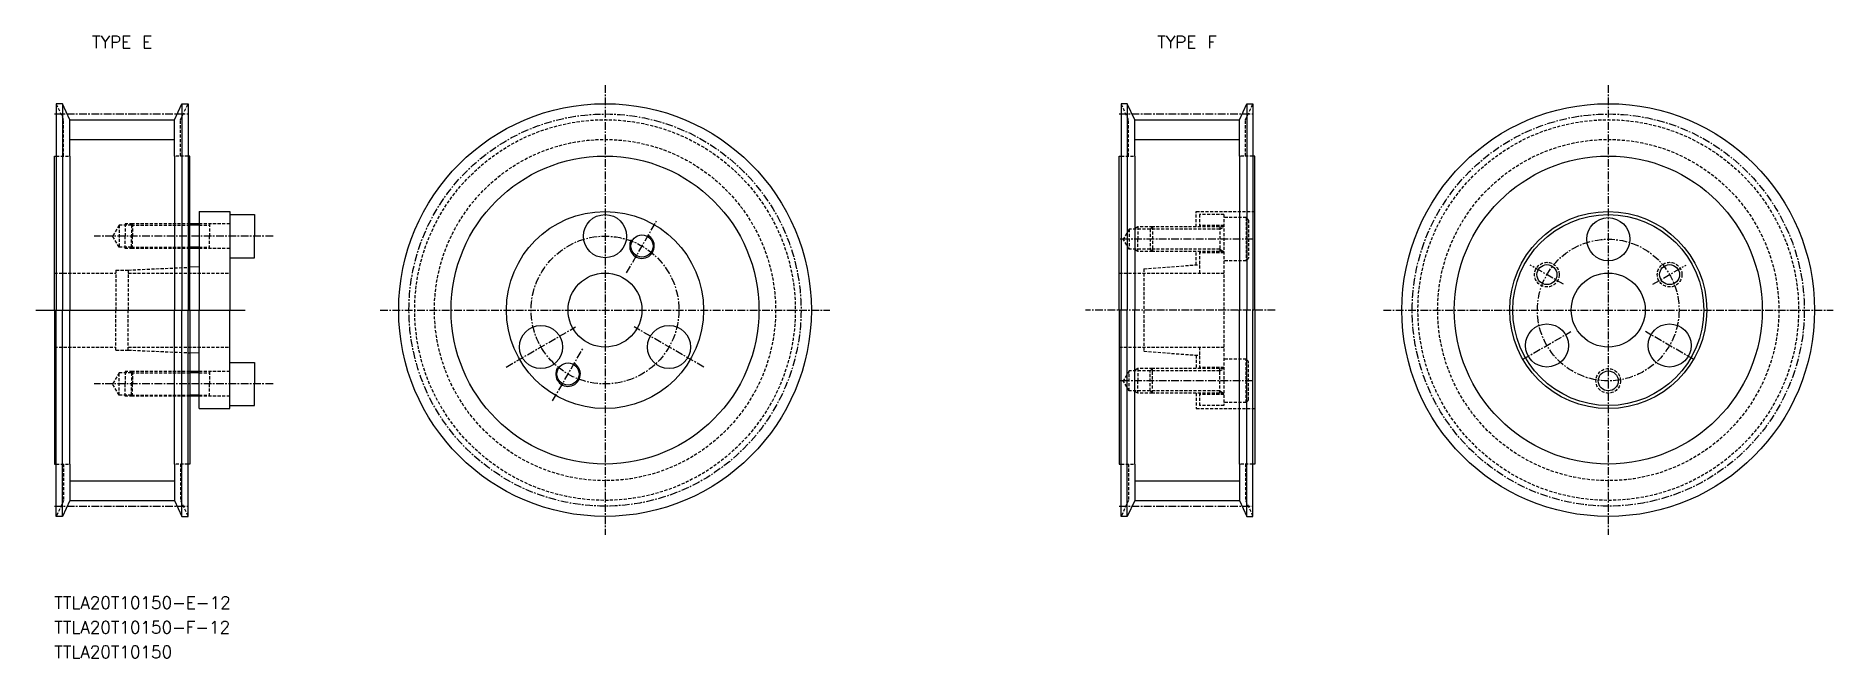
# Model space of a CAD drawing. Extents: x 1692 to 1983, y 27075 to 27176.
import ezdxf
from ezdxf.enums import TextEntityAlignment as Align

# ---------------------------------------------------------------- set-up
doc = ezdxf.new("R2010")
doc.units = 0
doc.linetypes.add('CENTER', pattern=[2, 1.25, -0.25, 0.25, -0.25])
doc.linetypes.add('DASHED', pattern=[0.75, 0.5, -0.25])
doc.layers.get('0').update_dxf_attribs({"linetype": 'CONTINUOUS'})
doc.layers.add('CENTER', color=1, linetype='CENTER')
doc.styles.add('MISUMI', font='txt.shx')

msp = doc.modelspace()

# ---------------------------------------------------------------- linework, layer by layer
at = {"color": 7, "linetype": 'CONTINUOUS'}
for p, q in [((1696, 27165.06), (1695, 27165.06)), ((1695, 27165.06), (1695, 27131.56)), ((1697.2, 27162.46), (1696, 27165.06)), ((1696, 27165.06), (1696, 27131.56)), ((1697.2, 27156.56), (1697.2, 27162.46)), ((1697.2, 27162.46), (1714.2, 27162.46)), ((1714.2, 27162.46), (1715.4, 27165.06)), ((1714.2, 27156.56), (1714.2, 27162.46)), ((1715.4, 27165.06), (1716.4, 27165.06)), ((1715.4, 27165.06), (1715.4, 27131.56)), ((1716.4, 27165.06), (1716.4, 27131.56)), ((1868.9, 27165.06), (1867.9, 27165.06)), ((1867.9, 27165.06), (1867.9, 27131.56)), ((1870.1, 27162.46), (1868.9, 27165.06)), ((1868.9, 27165.06), (1868.9, 27131.56)), ((1870.1, 27156.56), (1870.1, 27162.46)), ((1870.1, 27162.46), (1887.1, 27162.46)), ((1887.1, 27162.46), (1888.3, 27165.06)), ((1887.1, 27156.56), (1887.1, 27162.46)), ((1888.3, 27165.06), (1889.3, 27165.06)), ((1888.3, 27165.06), (1888.3, 27131.56)), ((1889.3, 27165.06), (1889.3, 27131.56)), ((1694.7, 27156.56), (1695, 27156.56)), ((1694.7, 27131.56), (1694.7, 27156.56)), ((1697.2, 27156.56), (1697.2, 27131.56)), ((1714.2, 27156.56), (1714.2, 27131.56)), ((1716.7, 27156.56), (1716.4, 27156.56)), ((1716.7, 27131.56), (1716.7, 27156.56)), ((1867.6, 27156.56), (1867.9, 27156.56)), ((1867.6, 27131.56), (1867.6, 27156.56)), ((1870.1, 27156.56), (1870.1, 27131.56)), ((1887.1, 27156.56), (1887.1, 27131.56)), ((1889.6, 27156.56), (1889.3, 27156.56)), ((1889.6, 27131.56), (1889.6, 27156.56)), ((1718.2, 27145.56), (1716.7, 27145.56)), ((1718.2, 27147.56), (1723.2, 27147.56)), ((1718.2, 27147.56), (1718.2, 27145.56)), ((1718.2, 27145.56), (1718.2, 27141.56)), ((1723.2, 27147.56), (1723.2, 27147.06)), ((1723.2, 27147.06), (1723.2, 27140.06)), ((1723.2, 27147.06), (1727.2, 27147.06)), ((1727.2, 27147.06), (1727.2, 27143.56)), ((1727.2, 27140.06), (1727.2, 27143.56)), ((1718.2, 27141.56), (1716.7, 27141.56)), ((1718.2, 27141.56), (1718.2, 27138.56)), ((1723.2, 27140.06), (1723.2, 27131.56)), ((1723.2, 27140.06), (1727.2, 27140.06)), ((1718.2, 27138.56), (1716.7, 27138.5)), ((1718.2, 27138.56), (1718.2, 27131.56)), ((1691.7, 27131.56), (1725.7, 27131.56)), ((1694.7, 27131.56), (1694.7, 27106.56)), ((1695, 27098.06), (1695, 27131.56)), ((1696, 27098.06), (1696, 27131.56)), ((1697.2, 27106.56), (1697.2, 27131.56)), ((1714.2, 27106.56), (1714.2, 27131.56)), ((1715.4, 27098.06), (1715.4, 27131.56)), ((1716.4, 27098.06), (1716.4, 27131.56)), ((1716.7, 27131.56), (1716.7, 27106.56)), ((1718.2, 27124.56), (1718.2, 27131.56)), ((1723.2, 27123.06), (1723.2, 27131.56)), ((1867.6, 27131.56), (1867.6, 27106.56)), ((1867.9, 27098.06), (1867.9, 27131.56)), ((1868.9, 27098.06), (1868.9, 27131.56)), ((1870.1, 27106.56), (1870.1, 27131.56)), ((1887.1, 27106.56), (1887.1, 27131.56)), ((1888.3, 27098.06), (1888.3, 27131.56)), ((1889.3, 27098.06), (1889.3, 27131.56)), ((1889.6, 27131.56), (1889.6, 27106.56)), ((1718.2, 27124.56), (1716.7, 27124.63)), ((1718.2, 27121.56), (1718.2, 27124.56)), ((1718.2, 27121.56), (1716.7, 27121.56)), ((1718.2, 27117.56), (1718.2, 27121.56)), ((1723.2, 27116.06), (1723.2, 27123.06)), ((1723.2, 27123.06), (1727.2, 27123.06)), ((1727.2, 27123.06), (1727.2, 27119.56)), ((1727.2, 27116.06), (1727.2, 27119.56)), ((1718.2, 27117.56), (1716.7, 27117.56)), ((1718.2, 27115.56), (1718.2, 27117.56)), ((1718.2, 27115.56), (1723.2, 27115.56)), ((1723.2, 27116.06), (1727.2, 27116.06)), ((1723.2, 27115.56), (1723.2, 27116.06)), ((1694.7, 27106.56), (1695, 27106.56)), ((1697.2, 27106.56), (1697.2, 27100.66)), ((1714.2, 27106.56), (1714.2, 27100.66)), ((1716.7, 27106.56), (1716.4, 27106.56)), ((1867.6, 27106.56), (1867.9, 27106.56)), ((1870.1, 27106.56), (1870.1, 27100.66)), ((1887.1, 27106.56), (1887.1, 27100.66)), ((1889.6, 27106.56), (1889.3, 27106.56)), ((1696, 27098.06), (1695, 27098.06)), ((1697.2, 27100.66), (1696, 27098.06)), ((1697.2, 27100.66), (1714.2, 27100.66)), ((1714.2, 27100.66), (1715.4, 27098.06)), ((1715.4, 27098.06), (1716.4, 27098.06)), ((1868.9, 27098.06), (1867.9, 27098.06)), ((1870.1, 27100.66), (1868.9, 27098.06)), ((1870.1, 27100.66), (1887.1, 27100.66)), ((1887.1, 27100.66), (1888.3, 27098.06)), ((1888.3, 27098.06), (1889.3, 27098.06))]:
    msp.add_line(p, q, dxfattribs=at)
at = {"color": 3, "linetype": 'DASHED'}
for p, q in [((1696.2, 27162.46), (1695, 27165.06)), ((1696.2, 27156.56), (1696.2, 27162.46)), ((1715.2, 27162.46), (1716.4, 27165.06)), ((1715.2, 27156.56), (1715.2, 27162.46)), ((1869.1, 27162.46), (1867.9, 27165.06)), ((1869.1, 27156.56), (1869.1, 27162.46)), ((1888.1, 27162.46), (1889.3, 27165.06)), ((1888.1, 27156.56), (1888.1, 27162.46)), ((1695, 27156.56), (1697.2, 27156.56)), ((1716.4, 27156.56), (1714.2, 27156.56)), ((1867.9, 27156.56), (1870.1, 27156.56)), ((1889.3, 27156.56), (1887.1, 27156.56)), ((1705.2, 27145.36), (1704.16, 27143.56)), ((1707.2, 27145.36), (1705.2, 27145.36)), ((1705.2, 27145.36), (1705.2, 27141.76)), ((1707.4, 27145.56), (1706.2, 27145.56)), ((1706.2, 27145.56), (1706.2, 27143.56)), ((1707.4, 27145.56), (1707.2, 27145.36)), ((1707.2, 27145.36), (1716.7, 27145.36)), ((1707.2, 27145.36), (1707.2, 27143.56)), ((1716.7, 27145.56), (1707.4, 27145.56)), ((1707.4, 27145.56), (1707.4, 27143.56)), ((1723.2, 27145.56), (1718.2, 27145.56)), ((1718.2, 27145.36), (1719.87, 27145.36)), ((1719.87, 27145.56), (1719.87, 27143.56)), ((1870.6, 27145.06), (1869.94, 27144.68)), ((1870.6, 27145.06), (1870.6, 27143.06)), ((1872.98, 27145.06), (1870.6, 27145.06)), ((1872.6, 27144.68), (1872.98, 27145.06)), ((1884.6, 27145.06), (1872.98, 27145.06)), ((1872.98, 27145.06), (1872.98, 27141.06)), ((1880.1, 27147.56), (1889.6, 27147.56)), ((1880.1, 27145.06), (1880.1, 27147.56)), ((1884.6, 27147.06), (1880.6, 27147.06)), ((1880.6, 27147.06), (1880.6, 27145.06)), ((1884.6, 27145.26), (1880.6, 27145.26)), ((1883.9, 27145.06), (1883.9, 27141.06)), ((1883.9, 27144.68), (1884.55, 27145.06)), ((1884.6, 27147.06), (1884.6, 27116.06)), ((1888.2, 27146.56), (1884.6, 27146.56)), ((1888.2, 27146.56), (1888.2, 27139.56)), ((1888.2, 27146.56), (1888.6, 27146.16)), ((1888.6, 27146.16), (1888.6, 27139.96)), ((1705.2, 27141.76), (1704.16, 27143.56)), ((1706.2, 27141.56), (1706.2, 27143.56)), ((1707.2, 27141.76), (1707.2, 27143.56)), ((1707.4, 27141.56), (1707.4, 27143.56)), ((1719.87, 27141.56), (1719.87, 27143.56)), ((1869.18, 27144.68), (1868.24, 27143.06)), ((1869.18, 27141.44), (1868.24, 27143.06)), ((1869.18, 27144.68), (1869.18, 27141.44)), ((1872.6, 27144.68), (1869.18, 27144.68)), ((1870.6, 27141.06), (1870.6, 27143.06)), ((1883.9, 27144.68), (1872.6, 27144.68)), ((1872.6, 27144.68), (1872.6, 27141.44)), ((1707.2, 27141.76), (1705.2, 27141.76)), ((1707.4, 27141.56), (1706.2, 27141.56)), ((1707.2, 27141.76), (1716.7, 27141.76)), ((1707.4, 27141.56), (1707.2, 27141.76)), ((1716.7, 27141.56), (1707.4, 27141.56)), ((1718.2, 27141.76), (1719.87, 27141.76)), ((1723.2, 27141.56), (1718.2, 27141.56)), ((1872.6, 27141.44), (1869.18, 27141.44)), ((1870.6, 27141.06), (1869.94, 27141.44)), ((1872.98, 27141.06), (1870.6, 27141.06)), ((1871.6, 27138.25), (1880.6, 27138.94)), ((1883.9, 27141.44), (1872.6, 27141.44)), ((1872.98, 27141.06), (1872.6, 27141.44)), ((1884.6, 27141.06), (1872.98, 27141.06)), ((1880.1, 27138.9), (1880.1, 27141.06)), ((1880.6, 27141.06), (1880.6, 27137.56)), ((1884.6, 27140.86), (1880.6, 27140.86)), ((1883.9, 27141.44), (1884.55, 27141.06)), ((1888.2, 27139.56), (1884.6, 27139.56)), ((1888.2, 27139.56), (1888.6, 27139.96)), ((1694.7, 27137.56), (1704.7, 27137.56)), ((1704.7, 27138.06), (1704.7, 27131.56)), ((1704.7, 27138.06), (1706.7, 27138.06)), ((1706.7, 27138.06), (1716.7, 27138.5)), ((1706.7, 27138.06), (1706.7, 27131.56)), ((1706.7, 27137.56), (1723.2, 27137.56)), ((1867.6, 27137.56), (1884.6, 27137.56)), ((1871.6, 27138.25), (1871.6, 27124.87)), ((1704.7, 27125.06), (1704.7, 27131.56)), ((1706.7, 27125.06), (1706.7, 27131.56)), ((1694.7, 27125.56), (1704.7, 27125.56)), ((1704.7, 27125.06), (1706.7, 27125.06)), ((1706.7, 27125.56), (1723.2, 27125.56)), ((1706.7, 27125.06), (1716.7, 27124.63)), ((1867.6, 27125.56), (1884.6, 27125.56)), ((1871.6, 27124.87), (1880.6, 27124.19)), ((1880.6, 27125.56), (1880.6, 27122.06)), ((1707.4, 27121.56), (1706.2, 27121.56)), ((1706.2, 27121.56), (1706.2, 27119.56)), ((1707.4, 27121.56), (1707.2, 27121.36)), ((1716.7, 27121.56), (1707.4, 27121.56)), ((1707.4, 27121.56), (1707.4, 27119.56)), ((1723.2, 27121.56), (1718.2, 27121.56)), ((1719.87, 27121.56), (1719.87, 27119.56)), ((1869.18, 27121.68), (1868.24, 27120.06)), ((1869.18, 27118.44), (1869.18, 27121.68)), ((1872.6, 27121.68), (1869.18, 27121.68)), ((1870.6, 27122.06), (1869.94, 27121.68)), ((1870.6, 27122.06), (1870.6, 27120.06)), ((1872.98, 27122.06), (1870.6, 27122.06)), ((1872.98, 27122.06), (1872.6, 27121.68)), ((1883.9, 27121.68), (1872.6, 27121.68)), ((1872.6, 27118.44), (1872.6, 27121.68)), ((1884.6, 27122.06), (1872.98, 27122.06)), ((1872.98, 27118.06), (1872.98, 27122.06)), ((1880.1, 27124.22), (1880.1, 27122.06)), ((1884.6, 27122.26), (1880.6, 27122.26)), ((1883.9, 27118.06), (1883.9, 27122.06)), ((1883.9, 27121.68), (1884.55, 27122.06)), ((1888.2, 27123.56), (1884.6, 27123.56)), ((1888.2, 27116.56), (1888.2, 27123.56)), ((1888.2, 27123.56), (1888.6, 27123.16)), ((1888.6, 27116.96), (1888.6, 27123.16)), ((1705.2, 27121.36), (1704.16, 27119.56)), ((1705.2, 27117.76), (1704.16, 27119.56)), ((1707.2, 27121.36), (1705.2, 27121.36)), ((1705.2, 27117.76), (1705.2, 27121.36)), ((1706.2, 27117.56), (1706.2, 27119.56)), ((1707.2, 27121.36), (1716.7, 27121.36)), ((1707.2, 27121.36), (1707.2, 27119.56)), ((1707.2, 27117.76), (1707.2, 27119.56)), ((1707.4, 27117.56), (1707.4, 27119.56)), ((1718.2, 27121.36), (1719.87, 27121.36)), ((1719.87, 27117.56), (1719.87, 27119.56)), ((1869.18, 27118.44), (1868.24, 27120.06)), ((1870.6, 27118.06), (1870.6, 27120.06)), ((1707.2, 27117.76), (1705.2, 27117.76)), ((1707.4, 27117.56), (1706.2, 27117.56)), ((1707.2, 27117.76), (1716.7, 27117.76)), ((1707.4, 27117.56), (1707.2, 27117.76)), ((1716.7, 27117.56), (1707.4, 27117.56)), ((1718.2, 27117.76), (1719.87, 27117.76)), ((1723.2, 27117.56), (1718.2, 27117.56)), ((1872.6, 27118.44), (1869.18, 27118.44)), ((1870.6, 27118.06), (1869.94, 27118.44)), ((1872.98, 27118.06), (1870.6, 27118.06)), ((1883.9, 27118.44), (1872.6, 27118.44)), ((1872.6, 27118.44), (1872.98, 27118.06)), ((1884.6, 27118.06), (1872.98, 27118.06)), ((1880.1, 27118.06), (1880.1, 27115.56)), ((1880.1, 27115.56), (1889.6, 27115.56)), ((1880.6, 27118.06), (1880.6, 27116.06)), ((1884.6, 27117.86), (1880.6, 27117.86)), ((1884.6, 27116.06), (1880.6, 27116.06)), ((1883.9, 27118.44), (1884.55, 27118.06)), ((1888.2, 27116.56), (1884.6, 27116.56)), ((1888.2, 27116.56), (1888.6, 27116.96)), ((1695, 27106.56), (1697.2, 27106.56)), ((1696.2, 27106.56), (1696.2, 27100.66)), ((1716.4, 27106.56), (1714.2, 27106.56)), ((1715.2, 27106.56), (1715.2, 27100.66)), ((1867.9, 27106.56), (1870.1, 27106.56)), ((1869.1, 27106.56), (1869.1, 27100.66)), ((1889.3, 27106.56), (1887.1, 27106.56)), ((1888.1, 27106.56), (1888.1, 27100.66)), ((1696.2, 27100.66), (1695, 27098.06)), ((1715.2, 27100.66), (1716.4, 27098.06)), ((1869.1, 27100.66), (1867.9, 27098.06)), ((1888.1, 27100.66), (1889.3, 27098.06))]:
    msp.add_line(p, q, dxfattribs=at)
at = {"color": 3, "linetype": 'CONTINUOUS'}
for p, q in [((1697.2, 27159.26), (1714.2, 27159.26)), ((1870.1, 27159.26), (1887.1, 27159.26)), ((1697.2, 27103.86), (1714.2, 27103.86)), ((1870.1, 27103.86), (1887.1, 27103.86))]:
    msp.add_line(p, q, dxfattribs=at)
at = {"color": 3}
for p, q in [((1718.2, 27145.36), (1716.7, 27145.36)), ((1718.2, 27141.76), (1716.7, 27141.76)), ((1718.2, 27121.36), (1716.7, 27121.36)), ((1718.2, 27117.76), (1716.7, 27117.76))]:
    msp.add_line(p, q, dxfattribs=at)
at = {"color": 7, "linetype": 'CONTINUOUS'}
for centre, radius in [((1784.1, 27131.56), 33.5), ((1946.99, 27131.56), 33.5), ((1784.1, 27131.56), 25), ((1946.99, 27131.56), 25), ((1784.1, 27131.56), 16), ((1784.1, 27131.56), 16), ((1784.1, 27143.56), 3.5), ((1946.99, 27131.56), 16), ((1946.99, 27131.56), 15.5), ((1946.99, 27143.06), 3.5), ((1790.1, 27141.95), 1.8), ((1937.03, 27137.31), 1.62), ((1956.95, 27137.31), 1.62), ((1784.1, 27131.56), 6), ((1946.99, 27131.56), 6), ((1773.7, 27125.56), 3.5), ((1794.49, 27125.56), 3.5), ((1937.03, 27125.81), 3.5), ((1956.95, 27125.81), 3.5), ((1778.1, 27121.17), 1.8), ((1946.99, 27120.06), 1.62)]:
    msp.add_circle(centre, radius, dxfattribs=at)
at = {"color": 3, "linetype": 'DASHED'}
for centre, radius in [((1784.1, 27131.56), 30.9), ((1946.99, 27131.56), 30.9), ((1784.1, 27131.56), 27.7), ((1946.99, 27131.56), 27.7), ((1937.03, 27137.31), 2), ((1956.95, 27137.31), 2), ((1946.99, 27120.06), 2)]:
    msp.add_circle(centre, radius, dxfattribs=at)
at = {"color": 3, "linetype": 'CONTINUOUS'}
for centre in [(1790.1, 27141.95), (1778.1, 27121.17)]:
    msp.add_arc(centre, 2, 150, 62, dxfattribs=at)
at = {"layer": 'CENTER', "color": 1, "linetype": 'CENTER'}
for p, q in [((1784.1, 27168.06), (1784.1, 27095.06)), ((1946.99, 27168.06), (1946.99, 27095.06)), ((1694.7, 27163.39), (1716.7, 27163.39)), ((1867.6, 27163.39), (1889.6, 27163.39)), ((1784.1, 27150.06), (1784.1, 27137.06)), ((1787.6, 27137.62), (1792.6, 27146.28)), ((1730.2, 27143.56), (1701.16, 27143.56)), ((1889.28, 27143.06), (1867.73, 27143.06)), ((1939.74, 27135.75), (1934.32, 27138.87)), ((1954.24, 27135.75), (1959.65, 27138.87)), ((1747.6, 27131.56), (1820.6, 27131.56)), ((1892.93, 27131.56), (1862.11, 27131.56)), ((1910.49, 27131.56), (1983.49, 27131.56)), ((1768.07, 27122.31), (1779.33, 27128.81)), ((1800.12, 27122.31), (1788.86, 27128.81)), ((1933.13, 27123.56), (1940.93, 27128.06)), ((1960.84, 27123.56), (1953.05, 27128.06)), ((1775.6, 27116.84), (1780.6, 27125.5)), ((1730.2, 27119.56), (1701.16, 27119.56)), ((1889.28, 27120.06), (1867.73, 27120.06)), ((1694.7, 27099.73), (1716.7, 27099.73)), ((1867.6, 27099.73), (1889.6, 27099.73))]:
    msp.add_line(p, q, dxfattribs=at)
for centre, radius in [((1784.1, 27131.56), 31.83), ((1946.99, 27131.56), 31.83), ((1784.1, 27131.56), 12), ((1946.99, 27131.56), 11.5)]:
    msp.add_circle(centre, radius, dxfattribs=at)

# ---------------------------------------------------------------- texts
at = {"color": 7, "linetype": 'CONTINUOUS', "style": 'MISUMI'}
for s, p in [('TYPE E', (1705.7, 27175.06)), ('TYPE F', (1878.6, 27175.06))]:
    msp.add_text(s, height=2, dxfattribs=at).set_placement(p, align=Align.MIDDLE_CENTER)
for s, p in [('TTLA20T10150-E-12', (1694.7, 27083.06)), ('TTLA20T10150-F-12', (1694.7, 27079.06)), ('TTLA20T10150', (1694.7, 27075.06))]:
    msp.add_text(s, height=2, dxfattribs=at).set_placement(p)

doc.saveas('drawing.dxf')
